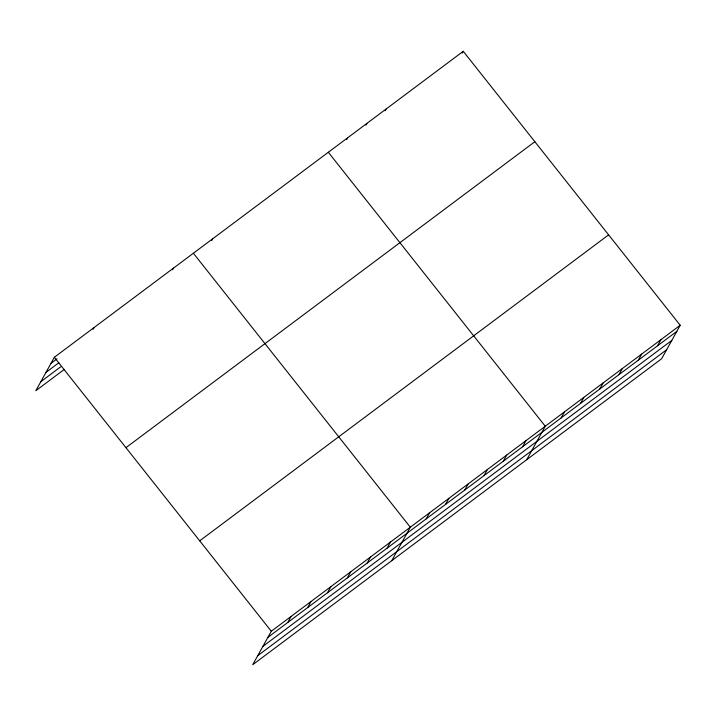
<?xml version="1.0" encoding="UTF-8"?>
<svg xmlns="http://www.w3.org/2000/svg" width="716" height="716" viewBox="0 0 716 716"><rect width="100%" height="100%" fill="white"/><g stroke="black" fill="none" stroke-linecap="round" stroke-linejoin="round"><path stroke-width="1.07" d="M680.2 325.261L271.292 631.235L252.739 664.699L661.647 358.734L680.2 325.261L463.261 51.301L54.353 357.266L35.8 390.739L64.297 369.411M93.107 329.288L94.073 327.543M172.556 269.843L173.523 268.097M211.694 240.558L212.661 238.813M346.634 139.584L347.6 137.848M365.912 125.166L366.878 123.421M385.181 110.738L386.148 108.993M462.294 53.038L463.261 51.301M287.769 622.481L291.152 616.378M307.629 607.615L311.012 601.512M327.489 592.759L330.873 586.655M347.35 577.893L350.733 571.789M367.21 563.036L370.593 556.932M387.079 548.17L390.462 542.066M391.768 560.673L410.322 527.209L193.383 253.24M426.217 518.885L429.6 512.781M445.486 504.458L448.878 498.354M464.765 490.039L468.148 483.935M484.043 475.612L487.426 469.508M503.321 461.185L506.704 455.081M522.599 446.766L525.983 440.662M526.707 459.699L545.261 426.235L328.322 152.266M561.156 417.911L564.539 411.807M580.434 403.493L583.817 397.389M599.704 389.065L603.096 382.962M618.982 374.638L622.365 368.534M638.26 360.22L641.643 354.116M657.539 345.792L660.922 339.688M50.97 363.37L57.012 358.85M45.958 372.401L58.918 362.708M40.803 381.709L60.663 366.843M125.944 447.679L534.852 141.705M199.701 540.831L608.609 234.857M267.909 637.338L676.817 331.365M262.897 646.369L671.814 340.395M257.742 655.677L666.659 349.703M54.353 357.266L271.292 631.235"/></g></svg>
